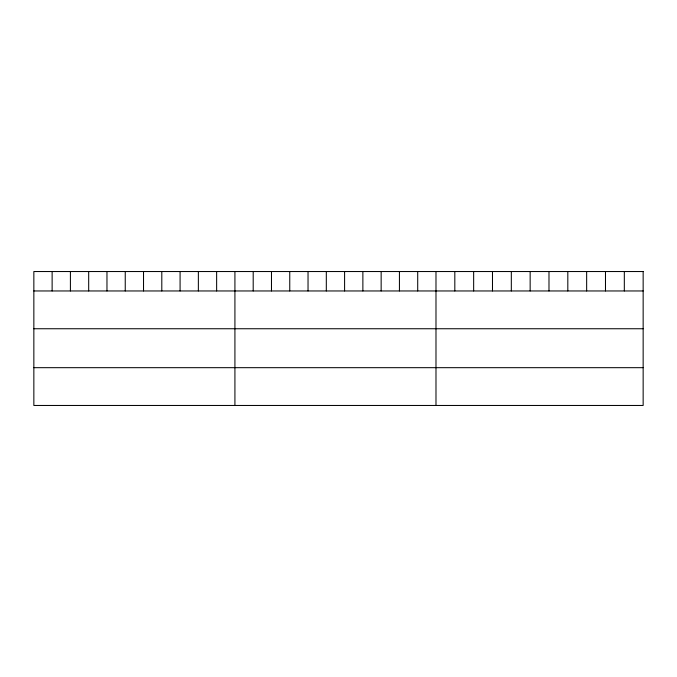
<?xml version="1.0" encoding="UTF-8"?>
<svg xmlns="http://www.w3.org/2000/svg" width="677" height="677" viewBox="0 0 677 677"><rect width="100%" height="100%" fill="white"/><g stroke="black" fill="none" stroke-linecap="round" stroke-linejoin="round"><path stroke-width="1.02" d="M33.85 290.958L643.15 290.958M33.85 328.743L643.15 328.743M33.85 367.679L643.15 367.679M624.321 271.536L624.321 290.958M605.483 271.536L605.483 290.958M586.654 271.536L586.654 290.958M567.817 271.536L567.817 290.958M548.988 271.536L548.988 290.958M530.15 271.536L530.15 290.958M511.321 271.536L511.321 290.958M492.484 271.536L492.484 290.958M473.655 271.536L473.655 290.958M454.817 271.536L454.817 290.958M435.988 271.536L435.988 405.464M417.709 271.536L417.709 290.958M399.43 271.536L399.43 290.958M381.151 271.536L381.151 290.958M362.872 271.536L362.872 290.958M344.593 271.536L344.593 290.958M326.314 271.536L326.314 290.958M308.035 271.536L308.035 290.958M289.756 271.536L289.756 290.958M271.477 271.536L271.477 290.958M253.198 271.536L253.198 290.958M234.919 271.536L234.919 405.464M216.64 271.536L216.64 290.958M198.361 271.536L198.361 290.958M180.082 271.536L180.082 290.958M161.803 271.536L161.803 290.958M143.524 271.536L143.524 290.958M125.245 271.536L125.245 290.958M106.966 271.536L106.966 290.958M88.687 271.536L88.687 290.958M70.408 271.536L70.408 290.958M52.129 271.536L52.129 290.958M643.15 271.536L33.85 271.536L33.85 405.464L643.15 405.464L643.15 271.536"/></g></svg>
